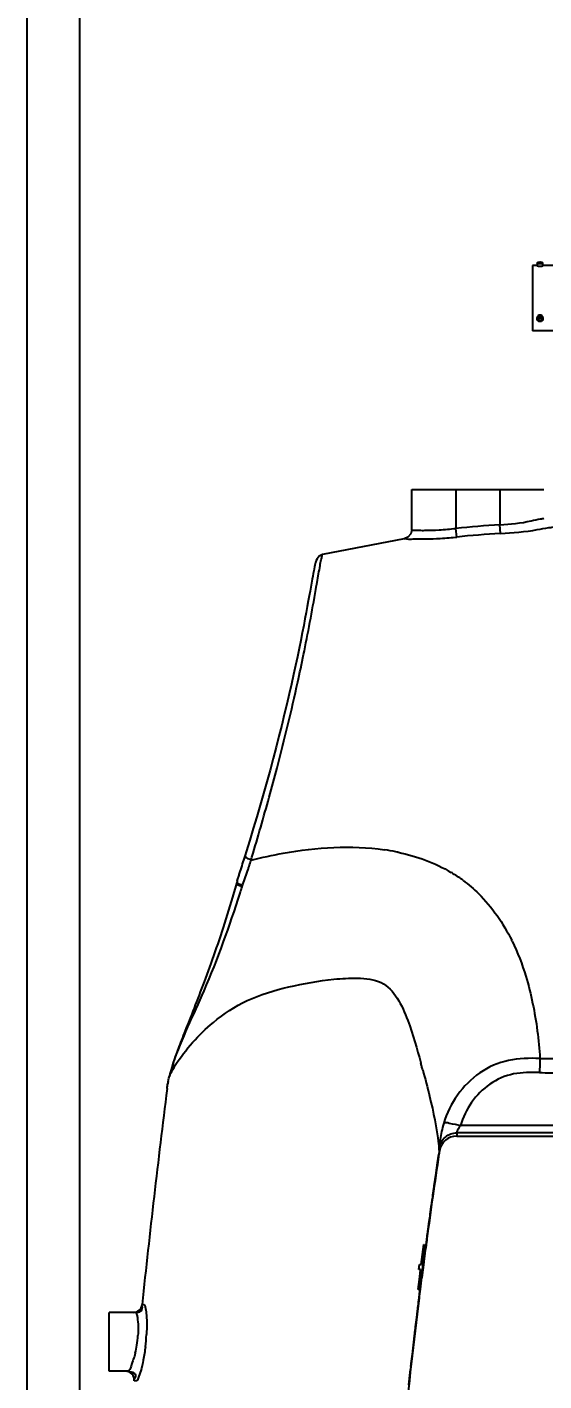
# Model space of a CAD drawing. Header units: millimetres. Extents: x 5828 to 7155, y 123 to 421.
# Drawn here: x 6344.16 to 6352.96, y 284.24 to 307.26 of the extents above; entities that cross this region are included whole.
import ezdxf

# ---------------------------------------------------------------- set-up
doc = ezdxf.new("R2010")
doc.units = ezdxf.units.MM
for name, color, linetype in [('外形图', 7, 'Continuous'), ('多重引线', 7, 'Continuous'), ('尺寸标注', 7, 'Continuous')]:
    doc.layers.add(name, color=color, linetype=linetype)
doc.styles.add('微软雅黑', font='msyh.ttc', dxfattribs={"height": 2})
doc.dimstyles.new('尺寸标注_1_20比例', dxfattribs={"dimtxt": 1.5, "dimasz": 1.25, "dimexe": 0.5, "dimexo": 0.4, "dimgap": 0.5, "dimtad": 1, "dimdec": 1, "dimlfac": 20, "dimdsep": 46, "dimtxsty": '微软雅黑', "dimcen": 0.09, "dimadec": 0, "dimazin": 0, "dimtp": 0.01, "dimtm": 0.01, "dimtfac": 1, "dimtdec": 1, "dimtofl": 0, "dimtmove": 0, "dimatfit": 3, "dimfxl": 1, "dimtolj": 1, "dimarcsym": 0})

# ---------------------------------------------------------------- blocks, each defined once
blk = doc.blocks.new('*D1056')
at = {"layer": 'Defpoints', "color": 0}
for p in [(6369.433, 311.287), (6369.433, 295.131), (6345.057, 282.822)]:
    blk.add_point(p, dxfattribs=at)
at = {"layer": '尺寸标注', "color": 0, "linetype": 'Continuous', "lineweight": -2}
for p, q in [((6345.057, 283.222), (6345.057, 311.787)), ((6369.433, 295.531), (6369.433, 311.787)), ((6346.307, 311.287), (6368.183, 311.287))]:
    blk.add_line(p, q, dxfattribs=at)
at = {"layer": '尺寸标注', "color": 0}
for points in [[(6346.307, 311.496), (6346.307, 311.079), (6345.057, 311.287)], [(6368.183, 311.079), (6368.183, 311.496), (6369.433, 311.287)]]:
    blk.add_solid(points, dxfattribs=at)
at = {"layer": '尺寸标注', "color": 0, "insert": (6357.245, 312.873), "char_height": 2, "attachment_point": 5, "style": '微软雅黑'}
blk.add_mtext('\\A1;\\A1;{\\H1.05x;487.5}', dxfattribs=at)
blk = doc.blocks.new('*D1110')
at = {"layer": 'Defpoints', "color": 0}
for p in [(6369.433, 319.134), (6369.433, 295.853), (6344.157, 265.151)]:
    blk.add_point(p, dxfattribs=at)
at = {"layer": '多重引线', "color": 0, "lineweight": -2}
for p, q in [((6344.157, 265.551), (6344.157, 319.634)), ((6369.433, 296.253), (6369.433, 319.634)), ((6345.407, 319.134), (6368.183, 319.134))]:
    blk.add_line(p, q, dxfattribs=at)
at = {"layer": '多重引线', "color": 0}
for points in [[(6345.407, 319.342), (6345.407, 318.926), (6344.157, 319.134)], [(6368.183, 318.926), (6368.183, 319.342), (6369.433, 319.134)]]:
    blk.add_solid(points, dxfattribs=at)
at = {"layer": '多重引线', "color": 0, "insert": (6356.795, 320.72), "char_height": 2, "attachment_point": 5, "style": '微软雅黑'}
blk.add_mtext('\\A1;\\A1;{\\H1.05x;505.5}', dxfattribs=at)

msp = doc.modelspace()

# ---------------------------------------------------------------- linework, layer by layer
at = {"layer": '外形图', "color": 0, "linetype": 'Continuous'}
for p, q in [((6352.7636, 303.2076), (6352.7636, 302.0963)), ((6352.8411, 303.2076), (6352.7636, 303.2076)), ((6352.8411, 303.2473), (6352.8411, 303.2044)), ((6352.8535, 303.2611), (6352.8576, 303.262)), ((6352.8576, 303.262), (6352.8635, 303.2628)), ((6352.9189, 303.2626), (6352.9239, 303.2619)), ((6352.9239, 303.2619), (6352.9278, 303.2611)), ((6352.9401, 303.2044), (6352.9401, 303.2473)), ((6353.2386, 303.2076), (6352.9401, 303.2076)), ((6352.8411, 302.2983), (6352.8411, 302.3238)), ((6352.9274, 302.2906), (6352.9274, 302.2908)), ((6352.9401, 302.3238), (6352.9401, 302.2983)), ((6353.1259, 302.0963), (6352.7636, 302.0963)), ((6350.7073, 298.7107), (6350.7073, 299.4019)), ((6350.7076, 299.4019), (6352.9571, 299.4019)), ((6351.4573, 299.4019), (6351.4573, 298.7373)), ((6352.2073, 299.4019), (6352.2073, 298.7978)), ((6351.4723, 298.5908), (6351.4573, 298.7373)), ((6352.216, 298.6508), (6352.2073, 298.7978)), ((6350.58, 298.5624), (6349.1892, 298.2917)), ((6349.0876, 297.7709), (6349.0886, 297.7766)), ((6349.0886, 297.7766), (6349.0902, 297.7856)), ((6349.0902, 297.7856), (6349.121, 297.9635)), ((6348.7665, 296.1274), (6348.7775, 296.1775)), ((6347.8582, 293.1301), (6347.8741, 293.182)), ((6347.89, 293.2348), (6347.873, 293.1791)), ((6347.9713, 293.0953), (6347.9868, 293.1473)), ((6347.7219, 292.6953), (6347.6997, 292.6186)), ((6347.7283, 292.7179), (6347.7219, 292.6953)), ((6347.8249, 292.6582), (6347.8329, 292.6811)), ((6346.5542, 289.298), (6346.5533, 289.2921)), ((6346.56, 289.3308), (6346.5542, 289.298)), ((6346.5836, 289.4367), (6346.5805, 289.419)), ((6346.5411, 289.2079), (6346.542, 289.215)), ((6353.2574, 288.5811), (6351.5368, 288.5811)), ((6351.475, 288.456), (6351.4741, 288.4015)), ((6351.4741, 288.4015), (6354.3574, 288.4015)), ((6354.6074, 288.456), (6351.475, 288.456)), ((6351.1471, 287.9435), (6351.1692, 288.0914)), ((6351.1637, 288.0548), (6351.1692, 288.0914)), ((6351.1228, 287.7788), (6351.1471, 287.9435)), ((6351.1393, 287.8907), (6351.1556, 288.0007)), ((6351.0909, 287.5601), (6351.1151, 287.7263)), ((6351.1067, 287.6693), (6351.1312, 287.8359)), ((6351.0519, 287.2878), (6351.0755, 287.4532)), ((6351.0674, 287.3966), (6351.0833, 287.5077)), ((6351.083, 287.5055), (6351.0991, 287.6169)), ((6351.0214, 287.071), (6351.0445, 287.2357)), ((6351.0365, 287.1793), (6351.0599, 287.3444)), ((6350.9989, 286.9089), (6351.0141, 287.0191)), ((6351.0063, 286.9629), (6351.0292, 287.1273)), ((6350.9621, 286.6398), (6350.977, 286.7495)), ((6350.9694, 286.6935), (6350.9914, 286.855)), ((6350.9843, 286.8033), (6350.9992, 286.9111)), ((6350.8918, 286.3855), (6350.9147, 286.5557)), ((6350.9147, 286.5557), (6350.9205, 286.5557)), ((6350.932, 286.4161), (6350.95, 286.551)), ((6350.9418, 286.4893), (6350.9322, 286.4174)), ((6350.9436, 286.5025), (6350.9418, 286.4893)), ((6350.9501, 286.551), (6350.9436, 286.5025)), ((6350.95, 286.551), (6350.9618, 286.6383)), ((6350.9533, 286.5744), (6350.9501, 286.551)), ((6350.955, 286.5877), (6350.9533, 286.5744)), ((6350.9619, 286.6383), (6350.955, 286.5877)), ((6350.9618, 286.6383), (6350.9636, 286.6515)), ((6350.9637, 286.6515), (6350.9619, 286.6383)), ((6350.9636, 286.6515), (6350.9636, 286.6515)), ((6350.8692, 286.2153), (6350.8918, 286.3855)), ((6350.9196, 286.3218), (6350.9051, 286.2114)), ((6350.9075, 286.2311), (6350.9195, 286.3218)), ((6350.9195, 286.3218), (6350.932, 286.4161)), ((6350.9305, 286.4042), (6350.9196, 286.3218)), ((6350.9322, 286.4174), (6350.9305, 286.4042)), ((6350.8272, 286.1302), (6350.8385, 286.2153)), ((6350.858, 286.1302), (6350.8272, 286.1302)), ((6350.8358, 285.96), (6350.8564, 286.118)), ((6350.8385, 286.2153), (6350.8692, 286.2153)), ((6350.8564, 286.118), (6350.858, 286.1302)), ((6350.8814, 286.1302), (6350.8738, 286.1302)), ((6350.8942, 286.1285), (6350.8765, 285.9919)), ((6350.8765, 285.9919), (6350.8878, 286.0796)), ((6350.887, 286.1728), (6350.8814, 286.1302)), ((6350.8849, 286.2153), (6350.8925, 286.2153)), ((6350.8925, 286.2153), (6350.887, 286.1728)), ((6350.8878, 286.0796), (6350.8941, 286.1285)), ((6350.8941, 286.1285), (6350.905, 286.2114)), ((6350.9051, 286.2114), (6350.8942, 286.1285)), ((6350.905, 286.2114), (6350.9075, 286.2311)), ((6350.814, 285.7898), (6350.8358, 285.96)), ((6350.82, 285.7898), (6350.814, 285.7898)), ((6350.8448, 285.768), (6350.8469, 285.786)), ((6350.8521, 285.8004), (6350.8466, 285.7579)), ((6350.8469, 285.786), (6350.8485, 285.8004)), ((6350.8505, 285.8004), (6350.8483, 285.7791)), ((6350.8483, 285.7791), (6350.8486, 285.7791)), ((6350.8485, 285.8004), (6350.8536, 285.843)), ((6350.8553, 285.843), (6350.8505, 285.8004)), ((6350.8536, 285.843), (6350.8587, 285.8855)), ((6350.863, 285.9068), (6350.8553, 285.843)), ((6350.8587, 285.8855), (6350.8654, 285.9387)), ((6350.8737, 285.9919), (6350.863, 285.9068)), ((6350.8654, 285.9387), (6350.8705, 285.9797)), ((6350.8705, 285.9797), (6350.8721, 285.9919)), ((6350.8721, 285.9919), (6350.8737, 285.9919)), ((6350.8109, 285.4712), (6350.8308, 285.6313)), ((6350.8239, 285.5764), (6350.8371, 285.6818)), ((6350.8308, 285.6313), (6350.8344, 285.6603)), ((6350.8323, 285.6515), (6350.8335, 285.6641)), ((6350.8327, 285.6515), (6350.8323, 285.6515)), ((6350.8342, 285.6621), (6350.8327, 285.6515)), ((6350.8335, 285.6641), (6350.8342, 285.6727)), ((6350.8342, 285.6727), (6350.8365, 285.694)), ((6350.8357, 285.6727), (6350.8342, 285.6621)), ((6350.8412, 285.7153), (6350.8357, 285.6727)), ((6350.8365, 285.694), (6350.8388, 285.7153)), ((6350.8388, 285.7153), (6350.8437, 285.7579)), ((6350.8466, 285.7579), (6350.8412, 285.7153)), ((6350.8437, 285.7579), (6350.8448, 285.768)), ((6345.5571, 284.4014), (6345.5571, 285.4014)), ((6346.0021, 285.4014), (6345.5571, 285.4014)), ((6346.1152, 285.5357), (6346.1506, 285.536)), ((6350.7852, 285.2614), (6350.8047, 285.4209)), ((6350.798, 285.3662), (6350.8177, 285.526)), ((6350.7477, 284.9482), (6350.7666, 285.1068)), ((6350.7601, 285.0524), (6350.7791, 285.2113)), ((6350.7726, 285.1568), (6350.7919, 285.316)), ((6350.7233, 284.7403), (6350.7418, 284.8984)), ((6350.7354, 284.8441), (6350.7541, 285.0025)), ((6350.6995, 284.5333), (6350.7176, 284.6907)), ((6350.7114, 284.6367), (6350.7296, 284.7944)), ((6345.8713, 284.4014), (6345.5571, 284.4014)), ((6350.6704, 284.2755), (6350.688, 284.4323)), ((6350.682, 284.3785), (6350.6939, 284.4838)), ((6350.6936, 284.4816), (6350.7057, 284.5872)), ((6346.0199, 284.237), (6345.9822, 284.2367)), ((6350.659, 284.1728), (6350.6764, 284.3292))]:
    msp.add_line(p, q, dxfattribs=at)
for points in [[(6350.7073, 298.7107), (6350.6918, 298.6443), (6350.641, 298.5862), (6350.58, 298.5624)], [(6349.1871, 298.2912), (6349.1311, 298.2638), (6349.0936, 298.2219), (6349.0797, 298.1942), (6349.0726, 298.1743), (6349.0672, 298.1553), (6349.062, 298.1344), (6349.0566, 298.1105), (6349.0508, 298.0828), (6349.0444, 298.0509), (6349.0374, 298.0141), (6349.0296, 297.9722)], [(6349.0296, 297.9722), (6349.021, 297.9248), (6349.0114, 297.8713), (6348.9758, 297.6716)], [(6348.9758, 297.6716), (6348.9615, 297.5913), (6348.9457, 297.504), (6348.9284, 297.4096), (6348.9096, 297.3082), (6348.8892, 297.1998), (6348.8671, 297.0845), (6348.8432, 296.9621), (6348.8174, 296.8329), (6348.7897, 296.6968), (6348.7599, 296.5541), (6348.7281, 296.405), (6348.6942, 296.2496), (6348.6581, 296.0882)], [(6348.6581, 296.0882), (6348.6199, 295.9212), (6348.5795, 295.7488), (6348.5369, 295.5714), (6348.4922, 295.3895), (6348.4454, 295.2036), (6348.3966, 295.014), (6348.3459, 294.8214), (6348.2934, 294.6261), (6348.2392, 294.4289), (6348.1836, 294.2302)], [(6348.1836, 294.2302), (6348.1266, 294.0305), (6348.0685, 293.8305), (6348.0095, 293.6307), (6347.9499, 293.4319), (6347.89, 293.2348)], [(6347.6548, 292.4665), (6347.6322, 292.3911), (6347.6095, 292.3163), (6347.5866, 292.2421), (6347.5637, 292.1685), (6347.5408, 292.0954), (6347.5178, 292.023), (6347.4948, 291.9512), (6347.4718, 291.8801), (6347.4487, 291.8096), (6347.4257, 291.7399), (6347.4026, 291.6708), (6347.3796, 291.6026), (6347.3567, 291.5351), (6347.3337, 291.4685), (6347.3107, 291.4028), (6347.2877, 291.3379), (6347.2648, 291.274), (6347.2419, 291.2109), (6347.2191, 291.1488), (6347.1964, 291.0875), (6347.1738, 291.0273), (6347.1514, 290.9679), (6347.1292, 290.9096), (6347.1072, 290.8522), (6347.0855, 290.7957), (6347.064, 290.7402), (6347.0428, 290.6857), (6347.0218, 290.6322), (6347.0012, 290.5797), (6346.981, 290.5282), (6346.961, 290.4777)], [(6347.6997, 292.6186), (6347.6773, 292.5423), (6347.6548, 292.4665)], [(6347.8188, 292.6401), (6347.8208, 292.6461), (6347.8228, 292.6522), (6347.8249, 292.6582)], [(6346.961, 290.4777), (6346.9222, 290.3799), (6346.9034, 290.3325), (6346.8672, 290.241)], [(6346.8672, 290.241), (6346.8498, 290.197), (6346.833, 290.154), (6346.8167, 290.1123), (6346.8009, 290.0717), (6346.7857, 290.0324), (6346.7711, 289.9944), (6346.7571, 289.9576), (6346.7437, 289.9221), (6346.7309, 289.8879), (6346.7188, 289.855), (6346.7071, 289.8233), (6346.6961, 289.7928), (6346.6857, 289.7635), (6346.6758, 289.7354), (6346.6664, 289.7084), (6346.6575, 289.6825), (6346.6492, 289.6577), (6346.6413, 289.6339)], [(6346.6413, 289.6339), (6346.6339, 289.611), (6346.627, 289.5891), (6346.6205, 289.5682), (6346.6145, 289.5482), (6346.6089, 289.5293), (6346.6037, 289.5113), (6346.5989, 289.4943), (6346.5945, 289.478), (6346.5907, 289.4636), (6346.5873, 289.4507), (6346.5837, 289.4367)]]:
    msp.add_lwpolyline(points, dxfattribs=at)
for centre, radius, start, end in [((6352.8628, 303.2843), 0.084, 260.49194, 261.42023), ((6352.8648, 303.2972), 0.097, 261.40604, 261.74306), ((6352.8657, 303.3034), 0.1033, 261.74167, 261.94662), ((6352.8903, 303.6275), 0.4285, 267.81889, 270.04193), ((6352.8907, 303.64), 0.441, 269.98931, 272.141), ((6352.9155, 303.3035), 0.1034, 278.05005, 278.2514), ((6352.9164, 303.2973), 0.0971, 278.25002, 278.58451), ((6352.9183, 303.2851), 0.0848, 278.57276, 279.42689), ((6352.8733, 302.2983), 0.0323, 179.44365, 180), ((6352.8834, 302.3175), 0.0443, 129.93633, 136.50713), ((6352.8778, 302.2908), 0.024, 179.46112, 180.00855), ((6352.8812, 302.2985), 0.0204, 191.33625, 201.93082), ((6352.9001, 302.2985), 0.0204, 338.6924, 348.71263), ((6352.8982, 302.3179), 0.0438, 43.43991, 50.14762), ((6352.9079, 302.2983), 0.0323, 359.44365, 360), ((6353.225, 281.5105), 17.3172, 93.36888, 95.85867), ((6350.8266, 304.808), 6.2504, 272.76149, 272.98832), ((6350.8208, 304.9198), 6.3624, 272.98857, 274.37251), ((6350.8126, 305.0233), 6.4662, 274.375, 275.65301), ((6350.8123, 305.0291), 6.472, 275.65004, 275.85317), ((6353.225, 281.4948), 17.1856, 93.36606, 95.85358), ((6296.8745, 308.349), 53.3251, 343.43663, 344.57341), ((6349.6785, 289.4435), 3.8686, 78.68028, 81.62554), ((6349.7198, 289.6573), 3.6508, 78.02519, 78.65707), ((6318.1911, 302.2536), 31.0382, 342.39609, 342.90586), ((6341.6904, 295.0128), 6.5674, 341.57778, 342.02466), ((6343.4745, 294.4367), 4.6927, 341.99289, 343.39037), ((6320.8719, 301.4119), 28.2285, 342.11839, 342.25201), ((6321.147, 301.3238), 27.9396, 342.25202, 342.38025), ((6350.1209, 290.7816), 2.4514, 58.35663, 59.08683), ((6350.1116, 290.7667), 2.4689, 55.67949, 58.35456), ((6350.1033, 290.7543), 2.4838, 53.38616, 55.68073), ((6326.3331, 299.4081), 22.5265, 342.23132, 342.5156), ((6349.1187, 290.0987), 3.6719, 26.10147, 26.39661), ((6353.2259, 305.8541), 16.1353, 268.80151, 270.11172), ((6348.6597, 288.8967), 2.1436, 162.81352, 166.00389), ((6349.6518, 288.5895), 3.1822, 160.80955, 162.8083), ((6327.9402, 283.2547), 23.7949, 15.438, 15.5776), ((6328.3238, 283.3605), 23.3969, 15.28697, 15.43808), ((6353.2286, 305.7506), 16.2732, 268.78193, 270.10118), ((6347.06, 289.2311), 0.5149, 157.26129, 158.7141), ((6531.3975, 265.9061), 186.3192, 172.815554, 173.952416), ((6351.4741, 288.1015), 0.3, 90, 171.22749), ((6451.5698, 273.0292), 101.5242, 171.468108, 172.288824), ((6364.4909, 286.1009), 13.4696, 171.26158, 171.50223), ((6451.5085, 272.9664), 101.5019, 172.305959, 172.49983), ((6451.4691, 272.9715), 101.4621, 172.548294, 172.742134), ((6451.6045, 273.0245), 101.5592, 172.857962, 174.138765), ((6345.966, 285.5515), 0.15, 270.00001, 353.95274), ((6344.2698, 285.1274), 1.7792, 350.94626, 356.11701), ((6343.1057, 285.1904), 3.0895, 353.05786, 356.91533), ((6344.262, 285.1281), 1.787, 346.4248, 350.96385), ((6345.8329, 284.2514), 0.15, 354.35383, 89.99999)]:
    msp.add_arc(centre, radius, start, end, dxfattribs=at)
for points, knots in [([(6352.8411, 303.2473), (6352.8411, 303.2483), (6352.8413, 303.2503), (6352.8423, 303.2532), (6352.8439, 303.2556), (6352.8464, 303.2581), (6352.8496, 303.26), (6352.8523, 303.2608), (6352.8535, 303.2611)], [0, 0, 0, 0, 0.1516473, 0.300914, 0.4473465, 0.5846595, 0.815953, 1, 1, 1, 1]), ([(6352.8411, 303.2473), (6352.8411, 303.2469), (6352.8418, 303.2463), (6352.8429, 303.2458), (6352.8443, 303.2454), (6352.846, 303.2449), (6352.849, 303.2444), (6352.8535, 303.2437), (6352.8598, 303.2431), (6352.8698, 303.2424), (6352.8837, 303.2419), (6352.9005, 303.2419), (6352.9141, 303.2425), (6352.9238, 303.2433), (6352.9297, 303.244), (6352.9343, 303.2447), (6352.937, 303.2454), (6352.938, 303.2457)], [0, 0, 0, 0, 0.0125371, 0.023528, 0.038068, 0.0561629, 0.0777277, 0.1307378, 0.1955889, 0.2703404, 0.4400281, 0.6188489, 0.7846331, 0.8561121, 0.916952, 0.9653431, 1, 1, 1, 1]), ([(6352.8411, 303.2044), (6352.8411, 303.2041), (6352.8415, 303.2036), (6352.8423, 303.2032), (6352.8436, 303.2026), (6352.8458, 303.202), (6352.8478, 303.2017), (6352.849, 303.2015)], [0, 0, 0, 0, 0.1058921, 0.1907846, 0.3009413, 0.5994326, 1, 1, 1, 1]), ([(6352.8512, 303.2011), (6352.8546, 303.2006), (6352.8622, 303.1999), (6352.8698, 303.1995), (6352.874, 303.1993)], [0, 0, 0, 0, 0.4479837, 1, 1, 1, 1]), ([(6352.8538, 303.2599), (6352.8538, 303.2601), (6352.854, 303.2604), (6352.8546, 303.2608), (6352.8555, 303.2612), (6352.8574, 303.2617), (6352.8605, 303.2622), (6352.865, 303.2628), (6352.8706, 303.2633), (6352.8792, 303.2638), (6352.8907, 303.264), (6352.9022, 303.2638), (6352.9109, 303.2633), (6352.9164, 303.2628), (6352.9209, 303.2622), (6352.9239, 303.2617), (6352.9258, 303.2611), (6352.9267, 303.2607), (6352.9274, 303.2603), (6352.9274, 303.2599)], [0, 0, 0, 0, 0.0059583, 0.01494, 0.0278444, 0.0450095, 0.0918183, 0.1538152, 0.2287436, 0.3139192, 0.5018457, 0.6894972, 0.7743395, 0.84882, 0.910274, 0.9564698, 0.9733147, 0.9859024, 1, 1, 1, 1]), ([(6352.9274, 303.2599), (6352.9274, 303.2597), (6352.9272, 303.2594), (6352.9266, 303.259), (6352.9257, 303.2587), (6352.9238, 303.2582), (6352.9207, 303.2576), (6352.9162, 303.257), (6352.9107, 303.2565), (6352.902, 303.2561), (6352.8905, 303.2558), (6352.879, 303.2561), (6352.8703, 303.2566), (6352.8648, 303.257), (6352.8603, 303.2576), (6352.8573, 303.2582), (6352.8554, 303.2587), (6352.8545, 303.2591), (6352.8538, 303.2596), (6352.8538, 303.2599)], [0, 0, 0, 0, 0.0059583, 0.01494, 0.0278444, 0.0450095, 0.0918183, 0.1538152, 0.2287436, 0.3139192, 0.5018457, 0.6894972, 0.7743395, 0.84882, 0.910274, 0.9564698, 0.9733147, 0.9859024, 1, 1, 1, 1]), ([(6352.9205, 303.2599), (6352.9205, 303.2602), (6352.9199, 303.2606), (6352.9191, 303.2609), (6352.9176, 303.2613), (6352.9151, 303.2618), (6352.9114, 303.2623), (6352.907, 303.2626), (6352.8999, 303.263), (6352.8906, 303.2632), (6352.8813, 303.263), (6352.8742, 303.2626), (6352.8698, 303.2623), (6352.8661, 303.2618), (6352.8636, 303.2613), (6352.8621, 303.2609), (6352.8613, 303.2606), (6352.8608, 303.2602), (6352.8608, 303.2599)], [0, 0, 0, 0, 0.0140286, 0.0267934, 0.0437836, 0.0901439, 0.1518272, 0.2266201, 0.3117712, 0.4999836, 0.6881976, 0.773354, 0.8481541, 0.9098456, 0.9562128, 0.9732049, 0.9859708, 1, 1, 1, 1]), ([(6352.8608, 303.2599), (6352.8608, 303.2596), (6352.8613, 303.2593), (6352.8621, 303.2589), (6352.8636, 303.2585), (6352.8661, 303.258), (6352.8698, 303.2576), (6352.8742, 303.2572), (6352.8813, 303.2568), (6352.8906, 303.2566), (6352.8999, 303.2568), (6352.907, 303.2572), (6352.9114, 303.2576), (6352.9151, 303.258), (6352.9176, 303.2585), (6352.9191, 303.2589), (6352.9199, 303.2593), (6352.9205, 303.2596), (6352.9205, 303.2599)], [0, 0, 0, 0, 0.0140292, 0.0267945, 0.0437848, 0.0901473, 0.151837, 0.2266371, 0.3117938, 0.5, 0.6882062, 0.7733629, 0.848163, 0.9098527, 0.9562152, 0.9732055, 0.9859708, 1, 1, 1, 1]), ([(6352.8635, 303.2628), (6352.8678, 303.2632), (6352.8771, 303.2638), (6352.8914, 303.2641), (6352.9056, 303.2637), (6352.9148, 303.2631), (6352.9189, 303.2626)], [0, 0, 0, 0, 0.2341623, 0.5041115, 0.7717168, 1, 1, 1, 1]), ([(6352.9072, 303.1993), (6352.9114, 303.1995), (6352.919, 303.1999), (6352.9266, 303.2006), (6352.93, 303.2011)], [0, 0, 0, 0, 0.5520311, 1, 1, 1, 1]), ([(6352.9278, 303.2611), (6352.9298, 303.2606), (6352.9332, 303.2594), (6352.9371, 303.2561), (6352.9387, 303.2535), (6352.9392, 303.2521)], [0, 0, 0, 0, 0.4160527, 0.6925814, 1, 1, 1, 1]), ([(6352.9321, 303.2014), (6352.9333, 303.2016), (6352.9353, 303.202), (6352.9376, 303.2026), (6352.9389, 303.2032), (6352.9397, 303.2036), (6352.9401, 303.2041), (6352.9401, 303.2044)], [0, 0, 0, 0, 0.4007918, 0.6994574, 0.8096358, 0.8944816, 1, 1, 1, 1]), ([(6352.938, 303.2457), (6352.9383, 303.2459), (6352.9389, 303.2461), (6352.9396, 303.2465), (6352.9401, 303.2469), (6352.9401, 303.2472)], [0, 0, 0, 0, 0.364098, 0.6464306, 1, 1, 1, 1]), ([(6352.9195, 302.3562), (6352.9109, 302.3612), (6352.8906, 302.3663), (6352.8703, 302.3612), (6352.8617, 302.3562)], [0, 0, 0, 0, 0.4999998, 1, 1, 1, 1]), ([(6352.8512, 302.348), (6352.8481, 302.3447), (6352.843, 302.3371), (6352.8411, 302.3281), (6352.8411, 302.3238)], [0, 0, 0, 0, 0.5121743, 1, 1, 1, 1]), ([(6352.8486, 302.3194), (6352.8463, 302.3164), (6352.8425, 302.3098), (6352.8411, 302.3023), (6352.8411, 302.2986)], [0, 0, 0, 0, 0.5093117, 1, 1, 1, 1]), ([(6352.9401, 302.2979), (6352.9401, 302.2951), (6352.9394, 302.2893), (6352.9363, 302.2812), (6352.9315, 302.2738), (6352.923, 302.2653), (6352.9091, 302.2578), (6352.8904, 302.2548), (6352.8717, 302.2579), (6352.8579, 302.2655), (6352.8495, 302.274), (6352.8447, 302.2815), (6352.8418, 302.2897), (6352.8411, 302.2954), (6352.8411, 302.2983)], [0, 0, 0, 0, 0.0595783, 0.1195536, 0.180336, 0.2422149, 0.3692703, 0.5001583, 0.6309948, 0.757932, 0.8197519, 0.8804853, 0.9404331, 1, 1, 1, 1]), ([(6352.9401, 302.2983), (6352.9401, 302.3026), (6352.9383, 302.3115), (6352.9305, 302.3231), (6352.9187, 302.332), (6352.9042, 302.3374), (6352.8884, 302.3389), (6352.8728, 302.3363), (6352.859, 302.3299), (6352.8515, 302.3232), (6352.8486, 302.3194)], [0, 0, 0, 0, 0.1100073, 0.2254134, 0.3489946, 0.4800118, 0.6150682, 0.7494651, 0.8787088, 1, 1, 1, 1]), ([(6352.8538, 302.291), (6352.8538, 302.2929), (6352.8543, 302.2969), (6352.8573, 302.3045), (6352.8645, 302.3128), (6352.8767, 302.3191), (6352.8907, 302.3212), (6352.9048, 302.319), (6352.9169, 302.3126), (6352.9241, 302.3043), (6352.9269, 302.2967), (6352.9274, 302.2927), (6352.9274, 302.2908)], [0, 0, 0, 0, 0.0559656, 0.113101, 0.2332346, 0.3634298, 0.5002593, 0.63702, 0.7670399, 0.8869828, 0.9440574, 1, 1, 1, 1]), ([(6352.9274, 302.2906), (6352.9274, 302.2886), (6352.9269, 302.2847), (6352.924, 302.2771), (6352.9167, 302.2687), (6352.9046, 302.2625), (6352.8905, 302.2603), (6352.8764, 302.2626), (6352.8643, 302.2689), (6352.8571, 302.2773), (6352.8543, 302.2849), (6352.8538, 302.2888), (6352.8538, 302.2908)], [0, 0, 0, 0, 0.0559656, 0.113101, 0.2332346, 0.3634298, 0.5002593, 0.63702, 0.7670399, 0.8869828, 0.9440574, 1, 1, 1, 1]), ([(6352.8617, 302.3562), (6352.8611, 302.3559), (6352.8588, 302.3545), (6352.8565, 302.3528), (6352.8549, 302.3515)], [0, 0, 0, 0, 0.2535375, 1, 1, 1, 1]), ([(6352.9205, 302.2908), (6352.9205, 302.2924), (6352.9201, 302.2956), (6352.9177, 302.3017), (6352.9119, 302.3085), (6352.902, 302.3137), (6352.8906, 302.3155), (6352.8792, 302.3137), (6352.8693, 302.3085), (6352.8635, 302.3017), (6352.8612, 302.2956), (6352.8608, 302.2924), (6352.8608, 302.2908)], [0, 0, 0, 0, 0.0559443, 0.1130938, 0.2330688, 0.3631752, 0.4999814, 0.6367963, 0.7669107, 0.8868973, 0.9440542, 1, 1, 1, 1]), ([(6352.8608, 302.2908), (6352.8608, 302.2892), (6352.8612, 302.286), (6352.8635, 302.2798), (6352.8693, 302.273), (6352.8792, 302.2679), (6352.8906, 302.2661), (6352.902, 302.2679), (6352.9119, 302.273), (6352.9177, 302.2798), (6352.9201, 302.286), (6352.9205, 302.2892), (6352.9205, 302.2908)], [0, 0, 0, 0, 0.055945, 0.1130966, 0.2330722, 0.3631846, 0.5, 0.6368154, 0.7669278, 0.8869034, 0.944055, 1, 1, 1, 1]), ([(6352.9191, 302.291), (6352.9181, 302.2886), (6352.9151, 302.2838), (6352.9084, 302.2784), (6352.9, 302.275), (6352.8907, 302.2738), (6352.8815, 302.2749), (6352.8731, 302.2783), (6352.8663, 302.2836), (6352.8632, 302.2884), (6352.8622, 302.2908)], [0, 0, 0, 0, 0.1142105, 0.2362569, 0.3657396, 0.4996597, 0.6336463, 0.7633088, 0.8855912, 1, 1, 1, 1]), ([(6352.9263, 302.3515), (6352.9257, 302.352), (6352.9236, 302.3537), (6352.9213, 302.3552), (6352.9195, 302.3562)], [0, 0, 0, 0, 0.2466599, 1, 1, 1, 1]), ([(6352.9401, 302.3238), (6352.9401, 302.3281), (6352.9383, 302.3371), (6352.9331, 302.3447), (6352.93, 302.348)], [0, 0, 0, 0, 0.4878418, 1, 1, 1, 1]), ([(6352.2073, 298.7978), (6352.3849, 298.8103), (6352.6211, 298.8311), (6352.862, 298.8994), (6352.9405, 298.9031), (6352.9574, 298.9132)], [0, 0, 0, 0, 0.7034309, 0.92223, 1, 1, 1, 1]), ([(6350.7073, 298.7107), (6350.7079, 298.7155), (6350.7372, 298.7023), (6350.7699, 298.712), (6350.8439, 298.7035), (6350.9766, 298.7054), (6351.1867, 298.7089), (6351.3624, 298.7256), (6351.4573, 298.7373)], [0, 0, 0, 0, 0.0193654, 0.0764833, 0.1691623, 0.2937035, 0.6180692, 1, 1, 1, 1]), ([(6352.216, 298.6508), (6352.4257, 298.6631), (6352.7039, 298.6834), (6352.9945, 298.7494), (6353.0869, 298.7533), (6353.1084, 298.7632)], [0, 0, 0, 0, 0.7004431, 0.921121, 1, 1, 1, 1]), ([(6350.58, 298.5624), (6350.588, 298.5726), (6350.6503, 298.5452), (6350.7483, 298.5662), (6350.9238, 298.5534), (6351.0541, 298.5612), (6351.1278, 298.5648)], [0, 0, 0, 0, 0.07116, 0.2767194, 0.596121, 1, 1, 1, 1]), ([(6349.121, 297.9635), (6349.1292, 298.0106), (6349.1443, 298.0902), (6349.1603, 298.1978), (6349.1788, 298.2508), (6349.1814, 298.2898), (6349.1892, 298.2917)], [0, 0, 0, 0, 0.4271895, 0.7373988, 0.9282759, 1, 1, 1, 1]), ([(6348.7775, 296.1775), (6348.8121, 296.3357), (6348.9241, 296.8652), (6349.0226, 297.3974), (6349.0876, 297.7709)], [0, 0, 0, 0, 0.2993043, 1, 1, 1, 1]), ([(6348.2783, 294.1644), (6348.3243, 294.3315), (6348.4996, 294.9827), (6348.6588, 295.6382), (6348.7665, 296.1274)], [0, 0, 0, 0, 0.2571367, 1, 1, 1, 1]), ([(6347.8729, 293.1791), (6347.8657, 293.1584), (6347.9062, 293.1198), (6347.9415, 293.1157), (6347.9575, 293.1136)], [0, 0, 0, 0, 0.5767434, 1, 1, 1, 1]), ([(6347.9713, 293.0953), (6348.1522, 293.1405), (6348.895, 293.3021), (6349.6732, 293.3548), (6350.2419, 293.2708)], [0, 0, 0, 0, 0.244856, 1, 1, 1, 1]), ([(6347.7283, 292.7179), (6347.7255, 292.7099), (6347.7301, 292.6843), (6347.7523, 292.6723), (6347.7654, 292.6671)], [0, 0, 0, 0, 0.3747256, 1, 1, 1, 1]), ([(6347.7367, 292.7443), (6347.7325, 292.7362), (6347.734, 292.7078), (6347.7576, 292.6935), (6347.7716, 292.6874)], [0, 0, 0, 0, 0.3743391, 1, 1, 1, 1]), ([(6347.7716, 292.6874), (6347.7777, 292.6847), (6347.7917, 292.68), (6347.8062, 292.6769), (6347.8141, 292.6756)], [0, 0, 0, 0, 0.4523556, 1, 1, 1, 1]), ([(6351.5847, 292.7481), (6351.6764, 292.6799), (6352.0107, 292.3938), (6352.2636, 292.0217), (6352.4078, 291.7312)], [0, 0, 0, 0, 0.2606462, 1, 1, 1, 1]), ([(6346.6465, 289.6355), (6346.7932, 290.0587), (6347.2551, 290.9921), (6347.6049, 291.9715), (6347.785, 292.5335)], [0, 0, 0, 0, 0.4314937, 1, 1, 1, 1]), ([(6347.7654, 292.6671), (6347.7716, 292.6646), (6347.7857, 292.6603), (6347.8002, 292.6576), (6347.8081, 292.6565)], [0, 0, 0, 0, 0.4516187, 1, 1, 1, 1]), ([(6346.6813, 289.6047), (6346.8561, 289.8792), (6347.2325, 290.298), (6347.9071, 290.7472), (6348.6205, 290.9535), (6349.2573, 291.0659), (6349.7803, 291.0991), (6350.3451, 291.0431), (6350.6651, 290.362), (6350.7933, 289.8875), (6350.861, 289.6446)], [0, 0, 0, 0, 0.1761415, 0.2994912, 0.433887, 0.5749021, 0.6475885, 0.7210079, 0.8634757, 1, 1, 1, 1]), ([(6352.6496, 291.1195), (6352.6959, 290.9681), (6352.8068, 290.5076), (6352.8726, 290.0368), (6352.8884, 289.7224)], [0, 0, 0, 0, 0.3346402, 1, 1, 1, 1]), ([(6352.8884, 289.7225), (6352.71, 289.7261), (6352.3476, 289.7238), (6351.6845, 289.4327), (6351.3504, 288.9571), (6351.2507, 288.6213)], [0, 0, 0, 0, 0.2525078, 0.5043918, 1, 1, 1, 1]), ([(6352.8884, 289.7224), (6352.888, 289.7109), (6352.8859, 289.6304), (6352.8842, 289.55), (6352.8827, 289.4811)], [0, 0, 0, 0, 0.1436874, 1, 1, 1, 1]), ([(6346.5851, 289.4301), (6346.59, 289.4419), (6346.6179, 289.5024), (6346.6525, 289.5594), (6346.6813, 289.6047)], [0, 0, 0, 0, 0.1923031, 1, 1, 1, 1]), ([(6350.8929, 289.5292), (6350.9338, 289.3797), (6351.0428, 288.9634), (6351.1342, 288.5407), (6351.1623, 288.2666)], [0, 0, 0, 0, 0.3600943, 1, 1, 1, 1]), ([(6352.8827, 289.4811), (6352.7352, 289.4841), (6352.4363, 289.489), (6351.8872, 289.2523), (6351.6173, 288.8572), (6351.5368, 288.5811)], [0, 0, 0, 0, 0.2535049, 0.5057086, 1, 1, 1, 1]), ([(6346.542, 289.215), (6346.5437, 289.2276), (6346.5472, 289.2533), (6346.5511, 289.279), (6346.5533, 289.2921)], [0, 0, 0, 0, 0.4886262, 1, 1, 1, 1]), ([(6351.2507, 288.6213), (6351.2367, 288.5741), (6351.2057, 288.4367), (6351.1765, 288.2966), (6351.1786, 288.2047)], [0, 0, 0, 0, 0.348748, 1, 1, 1, 1]), ([(6351.2507, 288.6213), (6351.2729, 288.644), (6351.3897, 288.6087), (6351.4741, 288.5989), (6351.5368, 288.5811)], [0, 0, 0, 0, 0.3276119, 1, 1, 1, 1]), ([(6351.5368, 288.5811), (6351.526, 288.5687), (6351.5012, 288.5301), (6351.4726, 288.4863), (6351.475, 288.456)], [0, 0, 0, 0, 0.3504949, 1, 1, 1, 1]), ([(6351.1786, 288.2047), (6351.1893, 288.2727), (6351.263, 288.4053), (6351.4057, 288.4559), (6351.475, 288.456)], [0, 0, 0, 0, 0.4984885, 1, 1, 1, 1]), ([(6351.1708, 288.1386), (6351.171, 288.1272), (6351.1708, 288.1114), (6351.1698, 288.0957), (6351.1692, 288.0914)], [0, 0, 0, 0, 0.7263267, 1, 1, 1, 1]), ([(6351.1786, 288.2047), (6351.1789, 288.1903), (6351.175, 288.1726), (6351.1805, 288.1511), (6351.1776, 288.1473)], [0, 0, 0, 0, 0.7507033, 1, 1, 1, 1]), ([(6346.0021, 285.4014), (6346.0353, 285.4014), (6346.1085, 285.4032), (6346.1282, 285.4878), (6346.113, 285.5122)], [0, 0, 0, 0, 0.5361439, 1, 1, 1, 1]), ([(6346.0021, 285.4014), (6346.0062, 285.4014), (6346.0158, 285.3911), (6346.0193, 285.3803), (6346.0217, 285.3729)], [0, 0, 0, 0, 0.3447763, 1, 1, 1, 1]), ([(6346.0217, 285.3729), (6346.0279, 285.3545), (6346.0515, 285.2337), (6346.0518, 285.1098), (6346.0449, 285.007)], [0, 0, 0, 0, 0.1588784, 1, 1, 1, 1]), ([(6346.1506, 285.536), (6346.1646, 285.5361), (6346.1744, 285.4646), (6346.1905, 285.3795), (6346.1964, 285.2108), (6346.1943, 285.0913), (6346.1907, 285.0241)], [0, 0, 0, 0, 0.0809797, 0.2913511, 0.6102511, 1, 1, 1, 1]), ([(6345.999, 284.7087), (6345.9807, 284.6329), (6345.9411, 284.5518), (6345.9052, 284.4014), (6345.8713, 284.4014)], [0, 0, 0, 0, 0.6970973, 1, 1, 1, 1]), ([(6346.1725, 284.817), (6346.1634, 284.7417), (6346.141, 284.6064), (6346.101, 284.4177), (6346.0598, 284.3178), (6346.0378, 284.2371), (6346.0199, 284.237)], [0, 0, 0, 0, 0.3761099, 0.6933142, 0.9110492, 1, 1, 1, 1]), ([(6345.8713, 284.4014), (6345.909, 284.4014), (6345.9653, 284.3894), (6346.0172, 284.3253), (6345.9948, 284.2879), (6345.9815, 284.2738)], [0, 0, 0, 0, 0.5162972, 0.7344374, 1, 1, 1, 1])]:
    msp.add_open_spline(points, degree=3, knots=knots, dxfattribs=at)
for points in [[(6350.4773, 293.2286), (6350.7924, 293.1618), (6351.1039, 293.0502), (6351.3803, 292.8847)], [(6347.8329, 292.6811), (6347.8629, 292.7663), (6347.8927, 292.8516), (6347.9213, 292.9374)], [(6352.4161, 291.7142), (6352.5098, 291.523), (6352.5873, 291.3232), (6352.6496, 291.1195)], [(6346.5533, 289.2921), (6346.5604, 289.3344), (6346.5695, 289.3764), (6346.5802, 289.418)], [(6351.1623, 288.2666), (6351.1667, 288.224), (6351.1701, 288.1814), (6351.1708, 288.1386)]]:
    msp.add_open_spline(points, degree=3, dxfattribs=at)

# ---------------------------------------------------------------- dimensions: what is measured, and where the dimension line sits
at = {"layer": '多重引线'}
dim = msp.add_linear_dim(base=(6369.4329, 319.1341), p1=(6344.1571, 265.1508), p2=(6369.4329, 295.853), text='\\A1;{\\H1.05x;<>}', dimstyle='尺寸标注_1_20比例', override={"dimtxsty": '微软雅黑'}, dxfattribs=at)
dim.commit()
dim.dimension.update_dxf_attribs({"geometry": '*D1110', "text_midpoint": (6356.795, 320.72)})
at = {"layer": '尺寸标注', "color": 0, "linetype": 'Continuous'}
dim = msp.add_linear_dim(base=(6369.4329, 311.2873), p1=(6345.0571, 282.8222), p2=(6369.4329, 295.1307), text='\\A1;{\\H1.05x;487.5}', dimstyle='尺寸标注_1_20比例', override={"dimtxsty": '微软雅黑'}, dxfattribs=at)
dim.commit()
dim.dimension.update_dxf_attribs({"geometry": '*D1056', "text_midpoint": (6357.245, 312.8732)})

doc.saveas('drawing.dxf')
